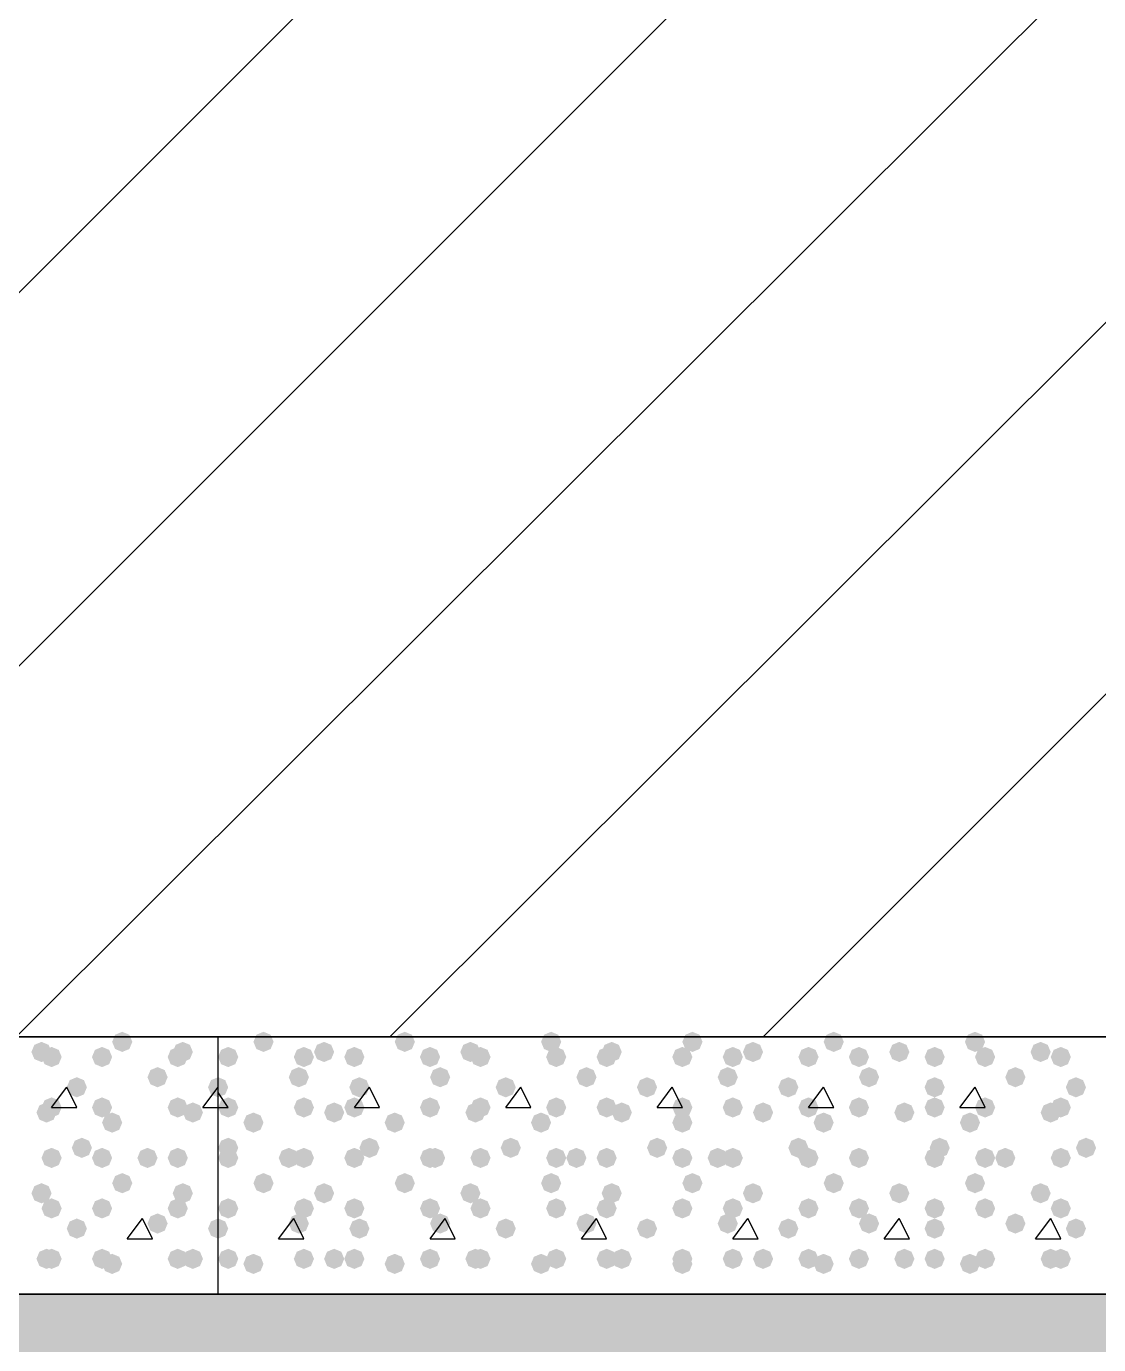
# Model space of a CAD drawing. Header units: millimetres. Extents: x 0 to 420, y 0 to 297.
# Drawn here: x 130.77 to 139.76, y 177.5 to 188.56 of the extents above; entities that cross this region are included whole.
import ezdxf

# ---------------------------------------------------------------- set-up
doc = ezdxf.new("R2010")
doc.units = ezdxf.units.MM
doc.layers.get('0').update_dxf_attribs({"linetype": 'CONTINUOUS'})

msp = doc.modelspace()

# ---------------------------------------------------------------- hatches: boundary and pattern name
at = {"true_color": 0x000007}
for points in [[(131.656667, 180.043667), (131.631796, 179.983871), (131.572, 179.959), (131.512204, 179.983871), (131.487333, 180.043667), (131.512204, 180.103462), (131.572, 180.128333), (131.631796, 180.103463)], [(130.979333, 179.959), (130.954462, 179.899204), (130.894667, 179.874333), (130.834871, 179.899204), (130.81, 179.959), (130.834871, 180.018796), (130.894667, 180.043667), (130.954462, 180.018796)], [(131.064, 179.916667), (131.039129, 179.856871), (130.979333, 179.832), (130.919538, 179.856871), (130.894667, 179.916667), (130.919537, 179.976462), (130.979333, 180.001333), (131.039129, 179.976463)], [(131.487333, 179.916667), (131.462463, 179.856871), (131.402667, 179.832), (131.342871, 179.856871), (131.318, 179.916667), (131.342871, 179.976462), (131.402667, 180.001333), (131.462462, 179.976463)], [(132.122333, 179.916667), (132.097463, 179.856871), (132.037667, 179.832), (131.977871, 179.856871), (131.953, 179.916667), (131.977871, 179.976462), (132.037667, 180.001333), (132.097462, 179.976463)], [(132.164667, 179.959), (132.139796, 179.899204), (132.08, 179.874333), (132.020204, 179.899204), (131.995333, 179.959), (132.020204, 180.018796), (132.08, 180.043667), (132.139796, 180.018796)], [(131.953, 179.747333), (131.928129, 179.687537), (131.868333, 179.662667), (131.808538, 179.687537), (131.783667, 179.747333), (131.808537, 179.807129), (131.868333, 179.832), (131.928129, 179.807129)], [(131.275667, 179.662667), (131.250796, 179.602871), (131.191, 179.578), (131.131204, 179.602871), (131.106333, 179.662667), (131.131204, 179.722462), (131.191, 179.747333), (131.250796, 179.722463)], [(132.461, 179.662667), (132.436129, 179.602871), (132.376333, 179.578), (132.316538, 179.602871), (132.291667, 179.662667), (132.316537, 179.722462), (132.376333, 179.747333), (132.436129, 179.722463)], [(131.021667, 179.451), (130.996796, 179.391204), (130.937, 179.366333), (130.877204, 179.391204), (130.852333, 179.451), (130.877204, 179.510796), (130.937, 179.535667), (130.996796, 179.510796)], [(131.064, 179.493333), (131.039129, 179.433538), (130.979333, 179.408667), (130.919538, 179.433538), (130.894667, 179.493333), (130.919537, 179.553129), (130.979333, 179.578), (131.039129, 179.553129)], [(131.487333, 179.493333), (131.462463, 179.433538), (131.402667, 179.408667), (131.342871, 179.433538), (131.318, 179.493333), (131.342871, 179.553129), (131.402667, 179.578), (131.462462, 179.553129)], [(132.122333, 179.493333), (132.097463, 179.433538), (132.037667, 179.408667), (131.977871, 179.433538), (131.953, 179.493333), (131.977871, 179.553129), (132.037667, 179.578), (132.097462, 179.553129)], [(132.249333, 179.451), (132.224463, 179.391204), (132.164667, 179.366333), (132.104871, 179.391204), (132.08, 179.451), (132.104871, 179.510796), (132.164667, 179.535667), (132.224462, 179.510796)], [(131.572, 179.366333), (131.547129, 179.306537), (131.487333, 179.281667), (131.427538, 179.306537), (131.402667, 179.366333), (131.427537, 179.426129), (131.487333, 179.451), (131.547129, 179.426129)], [(131.318, 179.154667), (131.293129, 179.094871), (131.233333, 179.07), (131.173537, 179.094871), (131.148667, 179.154667), (131.173537, 179.214462), (131.233333, 179.239333), (131.293129, 179.214463)], [(131.064, 179.07), (131.039129, 179.010204), (130.979333, 178.985333), (130.919538, 179.010204), (130.894667, 179.07), (130.919537, 179.129796), (130.979333, 179.154667), (131.039129, 179.129796)], [(131.487333, 179.07), (131.462463, 179.010204), (131.402667, 178.985333), (131.342871, 179.010204), (131.318, 179.07), (131.342871, 179.129796), (131.402667, 179.154667), (131.462462, 179.129796)], [(131.868333, 179.07), (131.843463, 179.010204), (131.783667, 178.985333), (131.723871, 179.010204), (131.699, 179.07), (131.723871, 179.129796), (131.783667, 179.154667), (131.843462, 179.129796)], [(132.122333, 179.07), (132.097463, 179.010204), (132.037667, 178.985333), (131.977871, 179.010204), (131.953, 179.07), (131.977871, 179.129796), (132.037667, 179.154667), (132.097462, 179.129796)], [(130.979333, 178.773667), (130.954462, 178.713871), (130.894667, 178.689), (130.834871, 178.713871), (130.81, 178.773667), (130.834871, 178.833462), (130.894667, 178.858333), (130.954462, 178.833463)], [(131.656667, 178.858333), (131.631796, 178.798537), (131.572, 178.773667), (131.512204, 178.798537), (131.487333, 178.858333), (131.512204, 178.918129), (131.572, 178.943), (131.631796, 178.918129)], [(132.164667, 178.773667), (132.139796, 178.713871), (132.08, 178.689), (132.020204, 178.713871), (131.995333, 178.773667), (132.020204, 178.833462), (132.08, 178.858333), (132.139796, 178.833463)], [(131.064, 178.646667), (131.039129, 178.586871), (130.979333, 178.562), (130.919538, 178.586871), (130.894667, 178.646667), (130.919537, 178.706462), (130.979333, 178.731333), (131.039129, 178.706463)], [(131.487333, 178.646667), (131.462463, 178.586871), (131.402667, 178.562), (131.342871, 178.586871), (131.318, 178.646667), (131.342871, 178.706462), (131.402667, 178.731333), (131.462462, 178.706463)], [(132.122333, 178.646667), (132.097463, 178.586871), (132.037667, 178.562), (131.977871, 178.586871), (131.953, 178.646667), (131.977871, 178.706462), (132.037667, 178.731333), (132.097462, 178.706463)], [(131.275667, 178.477333), (131.250796, 178.417537), (131.191, 178.392667), (131.131204, 178.417537), (131.106333, 178.477333), (131.131204, 178.537129), (131.191, 178.562), (131.250796, 178.537129)], [(131.953, 178.519667), (131.928129, 178.459871), (131.868333, 178.435), (131.808538, 178.459871), (131.783667, 178.519667), (131.808537, 178.579462), (131.868333, 178.604333), (131.928129, 178.579463)], [(132.461, 178.477333), (132.436129, 178.417537), (132.376333, 178.392667), (132.316538, 178.417537), (132.291667, 178.477333), (132.316537, 178.537129), (132.376333, 178.562), (132.436129, 178.537129)], [(131.021667, 178.223333), (130.996796, 178.163537), (130.937, 178.138667), (130.877204, 178.163537), (130.852333, 178.223333), (130.877204, 178.283129), (130.937, 178.308), (130.996796, 178.283129)], [(131.064, 178.223333), (131.039129, 178.163537), (130.979333, 178.138667), (130.919538, 178.163537), (130.894667, 178.223333), (130.919537, 178.283129), (130.979333, 178.308), (131.039129, 178.283129)], [(131.487333, 178.223333), (131.462463, 178.163537), (131.402667, 178.138667), (131.342871, 178.163537), (131.318, 178.223333), (131.342871, 178.283129), (131.402667, 178.308), (131.462462, 178.283129)], [(132.122333, 178.223333), (132.097463, 178.163537), (132.037667, 178.138667), (131.977871, 178.163537), (131.953, 178.223333), (131.977871, 178.283129), (132.037667, 178.308), (132.097462, 178.283129)], [(132.249333, 178.223333), (132.224463, 178.163537), (132.164667, 178.138667), (132.104871, 178.163537), (132.08, 178.223333), (132.104871, 178.283129), (132.164667, 178.308), (132.224462, 178.283129)], [(131.572, 178.181), (131.547129, 178.121204), (131.487333, 178.096333), (131.427538, 178.121204), (131.402667, 178.181), (131.427537, 178.240796), (131.487333, 178.265667), (131.547129, 178.240796)]]:
    msp.add_hatch(color=0, dxfattribs=at).paths.add_polyline_path(points, flags=0)
at = {"true_color": 0x000008}
for points in [[(132.842, 180.043667), (132.817129, 179.983871), (132.757333, 179.959), (132.697538, 179.983871), (132.672667, 180.043667), (132.697537, 180.103462), (132.757333, 180.128333), (132.817129, 180.103463)], [(134.027333, 180.043667), (134.002463, 179.983871), (133.942667, 179.959), (133.882871, 179.983871), (133.858, 180.043667), (133.882871, 180.103462), (133.942667, 180.128333), (134.002462, 180.103463)], [(135.255, 180.043667), (135.230129, 179.983871), (135.170333, 179.959), (135.110537, 179.983871), (135.085667, 180.043667), (135.110537, 180.103462), (135.170333, 180.128333), (135.230129, 180.103463)], [(136.440333, 180.043667), (136.415463, 179.983871), (136.355667, 179.959), (136.295871, 179.983871), (136.271, 180.043667), (136.295871, 180.103462), (136.355667, 180.128333), (136.415462, 180.103463)], [(137.625667, 180.043667), (137.600796, 179.983871), (137.541, 179.959), (137.481204, 179.983871), (137.456333, 180.043667), (137.481204, 180.103462), (137.541, 180.128333), (137.600796, 180.103463)], [(138.811, 180.043667), (138.786129, 179.983871), (138.726333, 179.959), (138.666538, 179.983871), (138.641667, 180.043667), (138.666537, 180.103462), (138.726333, 180.128333), (138.786129, 180.103463)], [(132.545667, 179.916667), (132.520796, 179.856871), (132.461, 179.832), (132.401204, 179.856871), (132.376333, 179.916667), (132.401204, 179.976462), (132.461, 180.001333), (132.520796, 179.976463)], [(133.180667, 179.916667), (133.155796, 179.856871), (133.096, 179.832), (133.036204, 179.856871), (133.011333, 179.916667), (133.036204, 179.976462), (133.096, 180.001333), (133.155796, 179.976463)], [(133.35, 179.959), (133.325129, 179.899204), (133.265333, 179.874333), (133.205537, 179.899204), (133.180667, 179.959), (133.205537, 180.018796), (133.265333, 180.043667), (133.325129, 180.018796)], [(133.604, 179.916667), (133.579129, 179.856871), (133.519333, 179.832), (133.459538, 179.856871), (133.434667, 179.916667), (133.459537, 179.976462), (133.519333, 180.001333), (133.579129, 179.976463)], [(134.239, 179.916667), (134.214129, 179.856871), (134.154333, 179.832), (134.094538, 179.856871), (134.069667, 179.916667), (134.094537, 179.976462), (134.154333, 180.001333), (134.214129, 179.976463)], [(134.577667, 179.959), (134.552796, 179.899204), (134.493, 179.874333), (134.433204, 179.899204), (134.408333, 179.959), (134.433204, 180.018796), (134.493, 180.043667), (134.552796, 180.018796)], [(134.662333, 179.916667), (134.637463, 179.856871), (134.577667, 179.832), (134.517871, 179.856871), (134.493, 179.916667), (134.517871, 179.976462), (134.577667, 180.001333), (134.637462, 179.976463)], [(135.297333, 179.916667), (135.272463, 179.856871), (135.212667, 179.832), (135.152871, 179.856871), (135.128, 179.916667), (135.152871, 179.976462), (135.212667, 180.001333), (135.272462, 179.976463)], [(135.720667, 179.916667), (135.695796, 179.856871), (135.636, 179.832), (135.576204, 179.856871), (135.551333, 179.916667), (135.576204, 179.976462), (135.636, 180.001333), (135.695796, 179.976463)], [(135.763, 179.959), (135.738129, 179.899204), (135.678333, 179.874333), (135.618538, 179.899204), (135.593667, 179.959), (135.618537, 180.018796), (135.678333, 180.043667), (135.738129, 180.018796)], [(136.355667, 179.916667), (136.330796, 179.856871), (136.271, 179.832), (136.211204, 179.856871), (136.186333, 179.916667), (136.211204, 179.976462), (136.271, 180.001333), (136.330796, 179.976463)], [(136.779, 179.916667), (136.754129, 179.856871), (136.694333, 179.832), (136.634537, 179.856871), (136.609667, 179.916667), (136.634537, 179.976462), (136.694333, 180.001333), (136.754129, 179.976463)], [(136.948333, 179.959), (136.923463, 179.899204), (136.863667, 179.874333), (136.803871, 179.899204), (136.779, 179.959), (136.803871, 180.018796), (136.863667, 180.043667), (136.923462, 180.018796)], [(137.414, 179.916667), (137.389129, 179.856871), (137.329333, 179.832), (137.269538, 179.856871), (137.244667, 179.916667), (137.269537, 179.976462), (137.329333, 180.001333), (137.389129, 179.976463)], [(137.837333, 179.916667), (137.812463, 179.856871), (137.752667, 179.832), (137.692871, 179.856871), (137.668, 179.916667), (137.692871, 179.976462), (137.752667, 180.001333), (137.812462, 179.976463)], [(138.176, 179.959), (138.151129, 179.899204), (138.091333, 179.874333), (138.031538, 179.899204), (138.006667, 179.959), (138.031537, 180.018796), (138.091333, 180.043667), (138.151129, 180.018796)], [(138.472333, 179.916667), (138.447463, 179.856871), (138.387667, 179.832), (138.327871, 179.856871), (138.303, 179.916667), (138.327871, 179.976462), (138.387667, 180.001333), (138.447462, 179.976463)], [(138.895667, 179.916667), (138.870796, 179.856871), (138.811, 179.832), (138.751204, 179.856871), (138.726333, 179.916667), (138.751204, 179.976462), (138.811, 180.001333), (138.870796, 179.976463)], [(139.361333, 179.959), (139.336462, 179.899204), (139.276667, 179.874333), (139.216871, 179.899204), (139.192, 179.959), (139.216871, 180.018796), (139.276667, 180.043667), (139.336462, 180.018796)], [(139.530667, 179.916667), (139.505796, 179.856871), (139.446, 179.832), (139.386204, 179.856871), (139.361333, 179.916667), (139.386204, 179.976462), (139.446, 180.001333), (139.505796, 179.976463)], [(133.138333, 179.747333), (133.113463, 179.687537), (133.053667, 179.662667), (132.993871, 179.687537), (132.969, 179.747333), (132.993871, 179.807129), (133.053667, 179.832), (133.113462, 179.807129)], [(134.323667, 179.747333), (134.298796, 179.687537), (134.239, 179.662667), (134.179204, 179.687537), (134.154333, 179.747333), (134.179204, 179.807129), (134.239, 179.832), (134.298796, 179.807129)], [(135.551333, 179.747333), (135.526463, 179.687537), (135.466667, 179.662667), (135.406871, 179.687537), (135.382, 179.747333), (135.406871, 179.807129), (135.466667, 179.832), (135.526462, 179.807129)], [(136.736667, 179.747333), (136.711796, 179.687537), (136.652, 179.662667), (136.592204, 179.687537), (136.567333, 179.747333), (136.592204, 179.807129), (136.652, 179.832), (136.711796, 179.807129)], [(137.922, 179.747333), (137.897129, 179.687537), (137.837333, 179.662667), (137.777538, 179.687537), (137.752667, 179.747333), (137.777537, 179.807129), (137.837333, 179.832), (137.897129, 179.807129)], [(139.149667, 179.747333), (139.124796, 179.687537), (139.065, 179.662667), (139.005204, 179.687537), (138.980333, 179.747333), (139.005204, 179.807129), (139.065, 179.832), (139.124796, 179.807129)], [(133.646333, 179.662667), (133.621463, 179.602871), (133.561667, 179.578), (133.501871, 179.602871), (133.477, 179.662667), (133.501871, 179.722462), (133.561667, 179.747333), (133.621462, 179.722463)], [(134.874, 179.662667), (134.849129, 179.602871), (134.789333, 179.578), (134.729537, 179.602871), (134.704667, 179.662667), (134.729537, 179.722462), (134.789333, 179.747333), (134.849129, 179.722463)], [(136.059333, 179.662667), (136.034463, 179.602871), (135.974667, 179.578), (135.914871, 179.602871), (135.89, 179.662667), (135.914871, 179.722462), (135.974667, 179.747333), (136.034462, 179.722463)], [(137.244667, 179.662667), (137.219796, 179.602871), (137.16, 179.578), (137.100204, 179.602871), (137.075333, 179.662667), (137.100204, 179.722462), (137.16, 179.747333), (137.219796, 179.722463)], [(138.472333, 179.662667), (138.447463, 179.602871), (138.387667, 179.578), (138.327871, 179.602871), (138.303, 179.662667), (138.327871, 179.722462), (138.387667, 179.747333), (138.447462, 179.722463)], [(139.657667, 179.662667), (139.632796, 179.602871), (139.573, 179.578), (139.513204, 179.602871), (139.488333, 179.662667), (139.513204, 179.722462), (139.573, 179.747333), (139.632796, 179.722463)], [(132.545667, 179.493333), (132.520796, 179.433538), (132.461, 179.408667), (132.401204, 179.433538), (132.376333, 179.493333), (132.401204, 179.553129), (132.461, 179.578), (132.520796, 179.553129)], [(133.180667, 179.493333), (133.155796, 179.433538), (133.096, 179.408667), (133.036204, 179.433538), (133.011333, 179.493333), (133.036204, 179.553129), (133.096, 179.578), (133.155796, 179.553129)], [(133.434667, 179.451), (133.409796, 179.391204), (133.35, 179.366333), (133.290204, 179.391204), (133.265333, 179.451), (133.290204, 179.510796), (133.35, 179.535667), (133.409796, 179.510796)], [(133.604, 179.493333), (133.579129, 179.433538), (133.519333, 179.408667), (133.459538, 179.433538), (133.434667, 179.493333), (133.459537, 179.553129), (133.519333, 179.578), (133.579129, 179.553129)], [(134.239, 179.493333), (134.214129, 179.433538), (134.154333, 179.408667), (134.094538, 179.433538), (134.069667, 179.493333), (134.094537, 179.553129), (134.154333, 179.578), (134.214129, 179.553129)], [(134.62, 179.451), (134.595129, 179.391204), (134.535333, 179.366333), (134.475538, 179.391204), (134.450667, 179.451), (134.475537, 179.510796), (134.535333, 179.535667), (134.595129, 179.510796)], [(134.662333, 179.493333), (134.637463, 179.433538), (134.577667, 179.408667), (134.517871, 179.433538), (134.493, 179.493333), (134.517871, 179.553129), (134.577667, 179.578), (134.637462, 179.553129)], [(135.297333, 179.493333), (135.272463, 179.433538), (135.212667, 179.408667), (135.152871, 179.433538), (135.128, 179.493333), (135.152871, 179.553129), (135.212667, 179.578), (135.272462, 179.553129)], [(135.720667, 179.493333), (135.695796, 179.433538), (135.636, 179.408667), (135.576204, 179.433538), (135.551333, 179.493333), (135.576204, 179.553129), (135.636, 179.578), (135.695796, 179.553129)], [(135.847667, 179.451), (135.822796, 179.391204), (135.763, 179.366333), (135.703204, 179.391204), (135.678333, 179.451), (135.703204, 179.510796), (135.763, 179.535667), (135.822796, 179.510796)], [(136.355667, 179.493333), (136.330796, 179.433538), (136.271, 179.408667), (136.211204, 179.433538), (136.186333, 179.493333), (136.211204, 179.553129), (136.271, 179.578), (136.330796, 179.553129)], [(136.779, 179.493333), (136.754129, 179.433538), (136.694333, 179.408667), (136.634537, 179.433538), (136.609667, 179.493333), (136.634537, 179.553129), (136.694333, 179.578), (136.754129, 179.553129)], [(137.033, 179.451), (137.008129, 179.391204), (136.948333, 179.366333), (136.888537, 179.391204), (136.863667, 179.451), (136.888537, 179.510796), (136.948333, 179.535667), (137.008129, 179.510796)], [(137.414, 179.493333), (137.389129, 179.433538), (137.329333, 179.408667), (137.269538, 179.433538), (137.244667, 179.493333), (137.269537, 179.553129), (137.329333, 179.578), (137.389129, 179.553129)], [(137.837333, 179.493333), (137.812463, 179.433538), (137.752667, 179.408667), (137.692871, 179.433538), (137.668, 179.493333), (137.692871, 179.553129), (137.752667, 179.578), (137.812462, 179.553129)], [(138.218333, 179.451), (138.193463, 179.391204), (138.133667, 179.366333), (138.073871, 179.391204), (138.049, 179.451), (138.073871, 179.510796), (138.133667, 179.535667), (138.193462, 179.510796)], [(138.472333, 179.493333), (138.447463, 179.433538), (138.387667, 179.408667), (138.327871, 179.433538), (138.303, 179.493333), (138.327871, 179.553129), (138.387667, 179.578), (138.447462, 179.553129)], [(138.895667, 179.493333), (138.870796, 179.433538), (138.811, 179.408667), (138.751204, 179.433538), (138.726333, 179.493333), (138.751204, 179.553129), (138.811, 179.578), (138.870796, 179.553129)], [(139.446, 179.451), (139.421129, 179.391204), (139.361333, 179.366333), (139.301537, 179.391204), (139.276667, 179.451), (139.301537, 179.510796), (139.361333, 179.535667), (139.421129, 179.510796)], [(139.530667, 179.493333), (139.505796, 179.433538), (139.446, 179.408667), (139.386204, 179.433538), (139.361333, 179.493333), (139.386204, 179.553129), (139.446, 179.578), (139.505796, 179.553129)], [(132.757333, 179.366333), (132.732463, 179.306537), (132.672667, 179.281667), (132.612871, 179.306537), (132.588, 179.366333), (132.612871, 179.426129), (132.672667, 179.451), (132.732462, 179.426129)], [(133.942667, 179.366333), (133.917796, 179.306537), (133.858, 179.281667), (133.798204, 179.306537), (133.773333, 179.366333), (133.798204, 179.426129), (133.858, 179.451), (133.917796, 179.426129)], [(135.170333, 179.366333), (135.145463, 179.306537), (135.085667, 179.281667), (135.025871, 179.306537), (135.001, 179.366333), (135.025871, 179.426129), (135.085667, 179.451), (135.145462, 179.426129)], [(136.355667, 179.366333), (136.330796, 179.306537), (136.271, 179.281667), (136.211204, 179.306537), (136.186333, 179.366333), (136.211204, 179.426129), (136.271, 179.451), (136.330796, 179.426129)], [(137.541, 179.366333), (137.516129, 179.306537), (137.456333, 179.281667), (137.396538, 179.306537), (137.371667, 179.366333), (137.396537, 179.426129), (137.456333, 179.451), (137.516129, 179.426129)], [(138.768667, 179.366333), (138.743796, 179.306537), (138.684, 179.281667), (138.624204, 179.306537), (138.599333, 179.366333), (138.624204, 179.426129), (138.684, 179.451), (138.743796, 179.426129)], [(132.545667, 179.154667), (132.520796, 179.094871), (132.461, 179.07), (132.401204, 179.094871), (132.376333, 179.154667), (132.401204, 179.214462), (132.461, 179.239333), (132.520796, 179.214463)], [(133.731, 179.154667), (133.706129, 179.094871), (133.646333, 179.07), (133.586538, 179.094871), (133.561667, 179.154667), (133.586537, 179.214462), (133.646333, 179.239333), (133.706129, 179.214463)], [(134.916333, 179.154667), (134.891462, 179.094871), (134.831667, 179.07), (134.771871, 179.094871), (134.747, 179.154667), (134.771871, 179.214462), (134.831667, 179.239333), (134.891462, 179.214463)], [(136.144, 179.154667), (136.119129, 179.094871), (136.059333, 179.07), (135.999538, 179.094871), (135.974667, 179.154667), (135.999537, 179.214462), (136.059333, 179.239333), (136.119129, 179.214463)], [(137.329333, 179.154667), (137.304463, 179.094871), (137.244667, 179.07), (137.184871, 179.094871), (137.16, 179.154667), (137.184871, 179.214462), (137.244667, 179.239333), (137.304462, 179.214463)], [(138.514667, 179.154667), (138.489796, 179.094871), (138.43, 179.07), (138.370204, 179.094871), (138.345333, 179.154667), (138.370204, 179.214462), (138.43, 179.239333), (138.489796, 179.214463)], [(139.742333, 179.154667), (139.717463, 179.094871), (139.657667, 179.07), (139.597871, 179.094871), (139.573, 179.154667), (139.597871, 179.214462), (139.657667, 179.239333), (139.717462, 179.214463)], [(132.545667, 179.07), (132.520796, 179.010204), (132.461, 178.985333), (132.401204, 179.010204), (132.376333, 179.07), (132.401204, 179.129796), (132.461, 179.154667), (132.520796, 179.129796)], [(133.053667, 179.07), (133.028796, 179.010204), (132.969, 178.985333), (132.909204, 179.010204), (132.884333, 179.07), (132.909204, 179.129796), (132.969, 179.154667), (133.028796, 179.129796)], [(133.180667, 179.07), (133.155796, 179.010204), (133.096, 178.985333), (133.036204, 179.010204), (133.011333, 179.07), (133.036204, 179.129796), (133.096, 179.154667), (133.155796, 179.129796)], [(133.604, 179.07), (133.579129, 179.010204), (133.519333, 178.985333), (133.459538, 179.010204), (133.434667, 179.07), (133.459537, 179.129796), (133.519333, 179.154667), (133.579129, 179.129796)], [(134.239, 179.07), (134.214129, 179.010204), (134.154333, 178.985333), (134.094538, 179.010204), (134.069667, 179.07), (134.094537, 179.129796), (134.154333, 179.154667), (134.214129, 179.129796)], [(134.281333, 179.07), (134.256463, 179.010204), (134.196667, 178.985333), (134.136871, 179.010204), (134.112, 179.07), (134.136871, 179.129796), (134.196667, 179.154667), (134.256462, 179.129796)], [(134.662333, 179.07), (134.637463, 179.010204), (134.577667, 178.985333), (134.517871, 179.010204), (134.493, 179.07), (134.517871, 179.129796), (134.577667, 179.154667), (134.637462, 179.129796)], [(135.297333, 179.07), (135.272463, 179.010204), (135.212667, 178.985333), (135.152871, 179.010204), (135.128, 179.07), (135.152871, 179.129796), (135.212667, 179.154667), (135.272462, 179.129796)], [(135.466667, 179.07), (135.441796, 179.010204), (135.382, 178.985333), (135.322204, 179.010204), (135.297333, 179.07), (135.322204, 179.129796), (135.382, 179.154667), (135.441796, 179.129796)], [(135.720667, 179.07), (135.695796, 179.010204), (135.636, 178.985333), (135.576204, 179.010204), (135.551333, 179.07), (135.576204, 179.129796), (135.636, 179.154667), (135.695796, 179.129796)], [(136.355667, 179.07), (136.330796, 179.010204), (136.271, 178.985333), (136.211204, 179.010204), (136.186333, 179.07), (136.211204, 179.129796), (136.271, 179.154667), (136.330796, 179.129796)], [(136.652, 179.07), (136.627129, 179.010204), (136.567333, 178.985333), (136.507538, 179.010204), (136.482667, 179.07), (136.507537, 179.129796), (136.567333, 179.154667), (136.627129, 179.129796)], [(136.779, 179.07), (136.754129, 179.010204), (136.694333, 178.985333), (136.634537, 179.010204), (136.609667, 179.07), (136.634537, 179.129796), (136.694333, 179.154667), (136.754129, 179.129796)], [(137.414, 179.07), (137.389129, 179.010204), (137.329333, 178.985333), (137.269538, 179.010204), (137.244667, 179.07), (137.269537, 179.129796), (137.329333, 179.154667), (137.389129, 179.129796)], [(137.837333, 179.07), (137.812463, 179.010204), (137.752667, 178.985333), (137.692871, 179.010204), (137.668, 179.07), (137.692871, 179.129796), (137.752667, 179.154667), (137.812462, 179.129796)], [(137.837333, 179.07), (137.812463, 179.010204), (137.752667, 178.985333), (137.692871, 179.010204), (137.668, 179.07), (137.692871, 179.129796), (137.752667, 179.154667), (137.812462, 179.129796)], [(138.472333, 179.07), (138.447463, 179.010204), (138.387667, 178.985333), (138.327871, 179.010204), (138.303, 179.07), (138.327871, 179.129796), (138.387667, 179.154667), (138.447462, 179.129796)], [(138.895667, 179.07), (138.870796, 179.010204), (138.811, 178.985333), (138.751204, 179.010204), (138.726333, 179.07), (138.751204, 179.129796), (138.811, 179.154667), (138.870796, 179.129796)], [(139.065, 179.07), (139.040129, 179.010204), (138.980333, 178.985333), (138.920537, 179.010204), (138.895667, 179.07), (138.920537, 179.129796), (138.980333, 179.154667), (139.040129, 179.129796)], [(139.530667, 179.07), (139.505796, 179.010204), (139.446, 178.985333), (139.386204, 179.010204), (139.361333, 179.07), (139.386204, 179.129796), (139.446, 179.154667), (139.505796, 179.129796)], [(132.842, 178.858333), (132.817129, 178.798537), (132.757333, 178.773667), (132.697538, 178.798537), (132.672667, 178.858333), (132.697537, 178.918129), (132.757333, 178.943), (132.817129, 178.918129)], [(133.35, 178.773667), (133.325129, 178.713871), (133.265333, 178.689), (133.205537, 178.713871), (133.180667, 178.773667), (133.205537, 178.833462), (133.265333, 178.858333), (133.325129, 178.833463)], [(134.027333, 178.858333), (134.002463, 178.798537), (133.942667, 178.773667), (133.882871, 178.798537), (133.858, 178.858333), (133.882871, 178.918129), (133.942667, 178.943), (134.002462, 178.918129)], [(134.577667, 178.773667), (134.552796, 178.713871), (134.493, 178.689), (134.433204, 178.713871), (134.408333, 178.773667), (134.433204, 178.833462), (134.493, 178.858333), (134.552796, 178.833463)], [(135.255, 178.858333), (135.230129, 178.798537), (135.170333, 178.773667), (135.110537, 178.798537), (135.085667, 178.858333), (135.110537, 178.918129), (135.170333, 178.943), (135.230129, 178.918129)], [(135.763, 178.773667), (135.738129, 178.713871), (135.678333, 178.689), (135.618538, 178.713871), (135.593667, 178.773667), (135.618537, 178.833462), (135.678333, 178.858333), (135.738129, 178.833463)], [(136.440333, 178.858333), (136.415463, 178.798537), (136.355667, 178.773667), (136.295871, 178.798537), (136.271, 178.858333), (136.295871, 178.918129), (136.355667, 178.943), (136.415462, 178.918129)], [(136.948333, 178.773667), (136.923463, 178.713871), (136.863667, 178.689), (136.803871, 178.713871), (136.779, 178.773667), (136.803871, 178.833462), (136.863667, 178.858333), (136.923462, 178.833463)], [(137.625667, 178.858333), (137.600796, 178.798537), (137.541, 178.773667), (137.481204, 178.798537), (137.456333, 178.858333), (137.481204, 178.918129), (137.541, 178.943), (137.600796, 178.918129)], [(138.176, 178.773667), (138.151129, 178.713871), (138.091333, 178.689), (138.031538, 178.713871), (138.006667, 178.773667), (138.031537, 178.833462), (138.091333, 178.858333), (138.151129, 178.833463)], [(138.811, 178.858333), (138.786129, 178.798537), (138.726333, 178.773667), (138.666538, 178.798537), (138.641667, 178.858333), (138.666537, 178.918129), (138.726333, 178.943), (138.786129, 178.918129)], [(139.361333, 178.773667), (139.336462, 178.713871), (139.276667, 178.689), (139.216871, 178.713871), (139.192, 178.773667), (139.216871, 178.833462), (139.276667, 178.858333), (139.336462, 178.833463)], [(132.545667, 178.646667), (132.520796, 178.586871), (132.461, 178.562), (132.401204, 178.586871), (132.376333, 178.646667), (132.401204, 178.706462), (132.461, 178.731333), (132.520796, 178.706463)], [(133.180667, 178.646667), (133.155796, 178.586871), (133.096, 178.562), (133.036204, 178.586871), (133.011333, 178.646667), (133.036204, 178.706462), (133.096, 178.731333), (133.155796, 178.706463)], [(133.604, 178.646667), (133.579129, 178.586871), (133.519333, 178.562), (133.459538, 178.586871), (133.434667, 178.646667), (133.459537, 178.706462), (133.519333, 178.731333), (133.579129, 178.706463)], [(134.239, 178.646667), (134.214129, 178.586871), (134.154333, 178.562), (134.094538, 178.586871), (134.069667, 178.646667), (134.094537, 178.706462), (134.154333, 178.731333), (134.214129, 178.706463)], [(134.662333, 178.646667), (134.637463, 178.586871), (134.577667, 178.562), (134.517871, 178.586871), (134.493, 178.646667), (134.517871, 178.706462), (134.577667, 178.731333), (134.637462, 178.706463)], [(135.297333, 178.646667), (135.272463, 178.586871), (135.212667, 178.562), (135.152871, 178.586871), (135.128, 178.646667), (135.152871, 178.706462), (135.212667, 178.731333), (135.272462, 178.706463)], [(135.720667, 178.646667), (135.695796, 178.586871), (135.636, 178.562), (135.576204, 178.586871), (135.551333, 178.646667), (135.576204, 178.706462), (135.636, 178.731333), (135.695796, 178.706463)], [(136.355667, 178.646667), (136.330796, 178.586871), (136.271, 178.562), (136.211204, 178.586871), (136.186333, 178.646667), (136.211204, 178.706462), (136.271, 178.731333), (136.330796, 178.706463)], [(136.779, 178.646667), (136.754129, 178.586871), (136.694333, 178.562), (136.634537, 178.586871), (136.609667, 178.646667), (136.634537, 178.706462), (136.694333, 178.731333), (136.754129, 178.706463)], [(137.414, 178.646667), (137.389129, 178.586871), (137.329333, 178.562), (137.269538, 178.586871), (137.244667, 178.646667), (137.269537, 178.706462), (137.329333, 178.731333), (137.389129, 178.706463)], [(137.837333, 178.646667), (137.812463, 178.586871), (137.752667, 178.562), (137.692871, 178.586871), (137.668, 178.646667), (137.692871, 178.706462), (137.752667, 178.731333), (137.812462, 178.706463)], [(138.472333, 178.646667), (138.447463, 178.586871), (138.387667, 178.562), (138.327871, 178.586871), (138.303, 178.646667), (138.327871, 178.706462), (138.387667, 178.731333), (138.447462, 178.706463)], [(138.895667, 178.646667), (138.870796, 178.586871), (138.811, 178.562), (138.751204, 178.586871), (138.726333, 178.646667), (138.751204, 178.706462), (138.811, 178.731333), (138.870796, 178.706463)], [(139.530667, 178.646667), (139.505796, 178.586871), (139.446, 178.562), (139.386204, 178.586871), (139.361333, 178.646667), (139.386204, 178.706462), (139.446, 178.731333), (139.505796, 178.706463)], [(133.138333, 178.519667), (133.113463, 178.459871), (133.053667, 178.435), (132.993871, 178.459871), (132.969, 178.519667), (132.993871, 178.579462), (133.053667, 178.604333), (133.113462, 178.579463)], [(133.646333, 178.477333), (133.621463, 178.417537), (133.561667, 178.392667), (133.501871, 178.417537), (133.477, 178.477333), (133.501871, 178.537129), (133.561667, 178.562), (133.621462, 178.537129)], [(134.323667, 178.519667), (134.298796, 178.459871), (134.239, 178.435), (134.179204, 178.459871), (134.154333, 178.519667), (134.179204, 178.579462), (134.239, 178.604333), (134.298796, 178.579463)], [(134.874, 178.477333), (134.849129, 178.417537), (134.789333, 178.392667), (134.729537, 178.417537), (134.704667, 178.477333), (134.729537, 178.537129), (134.789333, 178.562), (134.849129, 178.537129)], [(135.551333, 178.519667), (135.526463, 178.459871), (135.466667, 178.435), (135.406871, 178.459871), (135.382, 178.519667), (135.406871, 178.579462), (135.466667, 178.604333), (135.526462, 178.579463)], [(136.059333, 178.477333), (136.034463, 178.417537), (135.974667, 178.392667), (135.914871, 178.417537), (135.89, 178.477333), (135.914871, 178.537129), (135.974667, 178.562), (136.034462, 178.537129)], [(136.736667, 178.519667), (136.711796, 178.459871), (136.652, 178.435), (136.592204, 178.459871), (136.567333, 178.519667), (136.592204, 178.579462), (136.652, 178.604333), (136.711796, 178.579463)], [(137.244667, 178.477333), (137.219796, 178.417537), (137.16, 178.392667), (137.100204, 178.417537), (137.075333, 178.477333), (137.100204, 178.537129), (137.16, 178.562), (137.219796, 178.537129)], [(137.922, 178.519667), (137.897129, 178.459871), (137.837333, 178.435), (137.777538, 178.459871), (137.752667, 178.519667), (137.777537, 178.579462), (137.837333, 178.604333), (137.897129, 178.579463)], [(138.472333, 178.477333), (138.447463, 178.417537), (138.387667, 178.392667), (138.327871, 178.417537), (138.303, 178.477333), (138.327871, 178.537129), (138.387667, 178.562), (138.447462, 178.537129)], [(139.149667, 178.519667), (139.124796, 178.459871), (139.065, 178.435), (139.005204, 178.459871), (138.980333, 178.519667), (139.005204, 178.579462), (139.065, 178.604333), (139.124796, 178.579463)], [(139.657667, 178.477333), (139.632796, 178.417537), (139.573, 178.392667), (139.513204, 178.417537), (139.488333, 178.477333), (139.513204, 178.537129), (139.573, 178.562), (139.632796, 178.537129)], [(132.545667, 178.223333), (132.520796, 178.163537), (132.461, 178.138667), (132.401204, 178.163537), (132.376333, 178.223333), (132.401204, 178.283129), (132.461, 178.308), (132.520796, 178.283129)], [(133.180667, 178.223333), (133.155796, 178.163537), (133.096, 178.138667), (133.036204, 178.163537), (133.011333, 178.223333), (133.036204, 178.283129), (133.096, 178.308), (133.155796, 178.283129)], [(133.434667, 178.223333), (133.409796, 178.163537), (133.35, 178.138667), (133.290204, 178.163537), (133.265333, 178.223333), (133.290204, 178.283129), (133.35, 178.308), (133.409796, 178.283129)], [(133.604, 178.223333), (133.579129, 178.163537), (133.519333, 178.138667), (133.459538, 178.163537), (133.434667, 178.223333), (133.459537, 178.283129), (133.519333, 178.308), (133.579129, 178.283129)], [(134.239, 178.223333), (134.214129, 178.163537), (134.154333, 178.138667), (134.094538, 178.163537), (134.069667, 178.223333), (134.094537, 178.283129), (134.154333, 178.308), (134.214129, 178.283129)], [(134.62, 178.223333), (134.595129, 178.163537), (134.535333, 178.138667), (134.475538, 178.163537), (134.450667, 178.223333), (134.475537, 178.283129), (134.535333, 178.308), (134.595129, 178.283129)], [(134.662333, 178.223333), (134.637463, 178.163537), (134.577667, 178.138667), (134.517871, 178.163537), (134.493, 178.223333), (134.517871, 178.283129), (134.577667, 178.308), (134.637462, 178.283129)], [(135.297333, 178.223333), (135.272463, 178.163537), (135.212667, 178.138667), (135.152871, 178.163537), (135.128, 178.223333), (135.152871, 178.283129), (135.212667, 178.308), (135.272462, 178.283129)], [(135.720667, 178.223333), (135.695796, 178.163537), (135.636, 178.138667), (135.576204, 178.163537), (135.551333, 178.223333), (135.576204, 178.283129), (135.636, 178.308), (135.695796, 178.283129)], [(135.847667, 178.223333), (135.822796, 178.163537), (135.763, 178.138667), (135.703204, 178.163537), (135.678333, 178.223333), (135.703204, 178.283129), (135.763, 178.308), (135.822796, 178.283129)], [(136.355667, 178.223333), (136.330796, 178.163537), (136.271, 178.138667), (136.211204, 178.163537), (136.186333, 178.223333), (136.211204, 178.283129), (136.271, 178.308), (136.330796, 178.283129)], [(136.779, 178.223333), (136.754129, 178.163537), (136.694333, 178.138667), (136.634537, 178.163537), (136.609667, 178.223333), (136.634537, 178.283129), (136.694333, 178.308), (136.754129, 178.283129)], [(137.033, 178.223333), (137.008129, 178.163537), (136.948333, 178.138667), (136.888537, 178.163537), (136.863667, 178.223333), (136.888537, 178.283129), (136.948333, 178.308), (137.008129, 178.283129)], [(137.414, 178.223333), (137.389129, 178.163537), (137.329333, 178.138667), (137.269538, 178.163537), (137.244667, 178.223333), (137.269537, 178.283129), (137.329333, 178.308), (137.389129, 178.283129)], [(137.837333, 178.223333), (137.812463, 178.163537), (137.752667, 178.138667), (137.692871, 178.163537), (137.668, 178.223333), (137.692871, 178.283129), (137.752667, 178.308), (137.812462, 178.283129)], [(138.218333, 178.223333), (138.193463, 178.163537), (138.133667, 178.138667), (138.073871, 178.163537), (138.049, 178.223333), (138.073871, 178.283129), (138.133667, 178.308), (138.193462, 178.283129)], [(138.472333, 178.223333), (138.447463, 178.163537), (138.387667, 178.138667), (138.327871, 178.163537), (138.303, 178.223333), (138.327871, 178.283129), (138.387667, 178.308), (138.447462, 178.283129)], [(138.895667, 178.223333), (138.870796, 178.163537), (138.811, 178.138667), (138.751204, 178.163537), (138.726333, 178.223333), (138.751204, 178.283129), (138.811, 178.308), (138.870796, 178.283129)], [(139.446, 178.223333), (139.421129, 178.163537), (139.361333, 178.138667), (139.301537, 178.163537), (139.276667, 178.223333), (139.301537, 178.283129), (139.361333, 178.308), (139.421129, 178.283129)], [(139.530667, 178.223333), (139.505796, 178.163537), (139.446, 178.138667), (139.386204, 178.163537), (139.361333, 178.223333), (139.386204, 178.283129), (139.446, 178.308), (139.505796, 178.283129)], [(132.757333, 178.181), (132.732463, 178.121204), (132.672667, 178.096333), (132.612871, 178.121204), (132.588, 178.181), (132.612871, 178.240796), (132.672667, 178.265667), (132.732462, 178.240796)], [(133.942667, 178.181), (133.917796, 178.121204), (133.858, 178.096333), (133.798204, 178.121204), (133.773333, 178.181), (133.798204, 178.240796), (133.858, 178.265667), (133.917796, 178.240796)], [(135.170333, 178.181), (135.145463, 178.121204), (135.085667, 178.096333), (135.025871, 178.121204), (135.001, 178.181), (135.025871, 178.240796), (135.085667, 178.265667), (135.145462, 178.240796)], [(136.355667, 178.181), (136.330796, 178.121204), (136.271, 178.096333), (136.211204, 178.121204), (136.186333, 178.181), (136.211204, 178.240796), (136.271, 178.265667), (136.330796, 178.240796)], [(137.541, 178.181), (137.516129, 178.121204), (137.456333, 178.096333), (137.396538, 178.121204), (137.371667, 178.181), (137.396537, 178.240796), (137.456333, 178.265667), (137.516129, 178.240796)], [(138.768667, 178.181), (138.743796, 178.121204), (138.684, 178.096333), (138.624204, 178.121204), (138.599333, 178.181), (138.624204, 178.240796), (138.684, 178.265667), (138.743796, 178.240796)]]:
    msp.add_hatch(color=0, dxfattribs=at).paths.add_polyline_path(points, flags=0)
h = msp.add_hatch(color=0, dxfattribs=at)
h.paths.add_polyline_path([(378.544667, 177.927), (32.469667, 177.927), (378.544667, 165.946667)], flags=0)
h.paths.add_polyline_path([(32.469667, 177.927), (378.544667, 165.946667), (32.469667, 165.946667)], flags=0)

# ---------------------------------------------------------------- linework, layer by layer
at = {"color": 0, "true_color": 0x000007}
for points in [[(31.369, 201.252667), (31.369, 177.927), (379.603, 177.927), (379.603, 201.252667), (217.17, 201.252667), (217.17, 222.461667), (193.844333, 222.461667), (193.844333, 201.252667)], [(31.369, 201.252667), (31.369, 177.927), (379.603, 177.927), (379.603, 201.252667), (217.17, 201.252667), (217.17, 222.461667), (193.844333, 222.461667), (193.844333, 201.252667)], [(33.528002, 199.135999), (195.961001, 199.135999), (195.961001, 220.344999), (215.053334, 220.344999), (215.053334, 199.135999), (377.486334, 199.135999), (377.486334, 180.085999), (33.528002, 180.085999)], [(130.259667, 180.086), (130.259667, 177.927), (132.376333, 177.927), (132.376333, 180.086)]]:
    msp.add_lwpolyline(points, close=True, dxfattribs=at)
at = {"color": 0, "true_color": 0x0000fd}
msp.add_lwpolyline([(33.528, 180.086), (377.486333, 180.086), (377.486333, 199.136), (215.053333, 199.136), (215.053333, 220.345), (195.961, 220.345), (195.961, 199.136), (33.528, 199.136)], close=True, dxfattribs=at)
at = {"color": 0, "true_color": 0x000002}
for points in [[(124.46, 180.086), (143.51, 199.136)], [(127.592667, 180.086), (146.642667, 199.136)], [(130.683, 180.086), (149.775333, 199.136)], [(133.815667, 180.086), (152.908, 199.136)], [(136.948333, 180.086), (155.998333, 199.136)]]:
    msp.add_lwpolyline(points, dxfattribs=at)
at = {"color": 0, "true_color": 0x000007}
for points in [[(151.468667, 180.086), (132.376333, 180.086)], [(130.979333, 179.493333), (131.106333, 179.662667)], [(131.191, 179.493333), (131.106333, 179.662667)], [(132.249333, 179.493333), (132.376333, 179.662667)], [(132.376333, 179.620333), (132.376333, 179.662667)], [(130.979333, 179.493333), (131.191, 179.493333)], [(132.249333, 179.493333), (132.376333, 179.493333)], [(131.614333, 178.392667), (131.741333, 178.562)], [(131.826, 178.392667), (131.741333, 178.562)], [(131.614333, 178.392667), (131.826, 178.392667)], [(132.376333, 177.927), (151.468667, 177.927)]]:
    msp.add_lwpolyline(points, dxfattribs=at)
at = {"color": 0, "true_color": 0x000008}
for points in [[(132.461, 179.493333), (132.376333, 179.620333)], [(133.519333, 179.493333), (133.646333, 179.662667)], [(133.731, 179.493333), (133.646333, 179.662667)], [(134.789333, 179.493333), (134.916333, 179.662667)], [(135.001, 179.493333), (134.916333, 179.662667)], [(136.059333, 179.493333), (136.186333, 179.662667)], [(136.271, 179.493333), (136.186333, 179.662667)], [(137.329333, 179.493333), (137.456333, 179.662667)], [(137.541, 179.493333), (137.456333, 179.662667)], [(138.599333, 179.493333), (138.726333, 179.662667)], [(138.811, 179.493333), (138.726333, 179.662667)], [(132.376333, 179.493333), (132.461, 179.493333)], [(133.519333, 179.493333), (133.731, 179.493333)], [(134.789333, 179.493333), (135.001, 179.493333)], [(136.059333, 179.493333), (136.271, 179.493333)], [(137.329333, 179.493333), (137.541, 179.493333)], [(138.599333, 179.493333), (138.811, 179.493333)], [(132.884333, 178.392667), (133.011333, 178.562)], [(133.096, 178.392667), (133.011333, 178.562)], [(134.154333, 178.392667), (134.281333, 178.562)], [(134.366, 178.392667), (134.281333, 178.562)], [(135.424333, 178.392667), (135.551333, 178.562)], [(135.636, 178.392667), (135.551333, 178.562)], [(136.694333, 178.392667), (136.821333, 178.562)], [(136.906, 178.392667), (136.821333, 178.562)], [(137.964333, 178.392667), (138.091333, 178.562)], [(138.176, 178.392667), (138.091333, 178.562)], [(139.234333, 178.392667), (139.361333, 178.562)], [(139.446, 178.392667), (139.361333, 178.562)], [(132.884333, 178.392667), (133.096, 178.392667)], [(134.154333, 178.392667), (134.366, 178.392667)], [(135.424333, 178.392667), (135.636, 178.392667)], [(136.694333, 178.392667), (136.906, 178.392667)], [(137.964333, 178.392667), (138.176, 178.392667)], [(139.234333, 178.392667), (139.446, 178.392667)]]:
    msp.add_lwpolyline(points, dxfattribs=at)
msp.add_lwpolyline([(378.544667, 177.927), (32.469667, 177.927), (378.544667, 165.946667)], close=True, dxfattribs=at)

doc.saveas('drawing.dxf')
